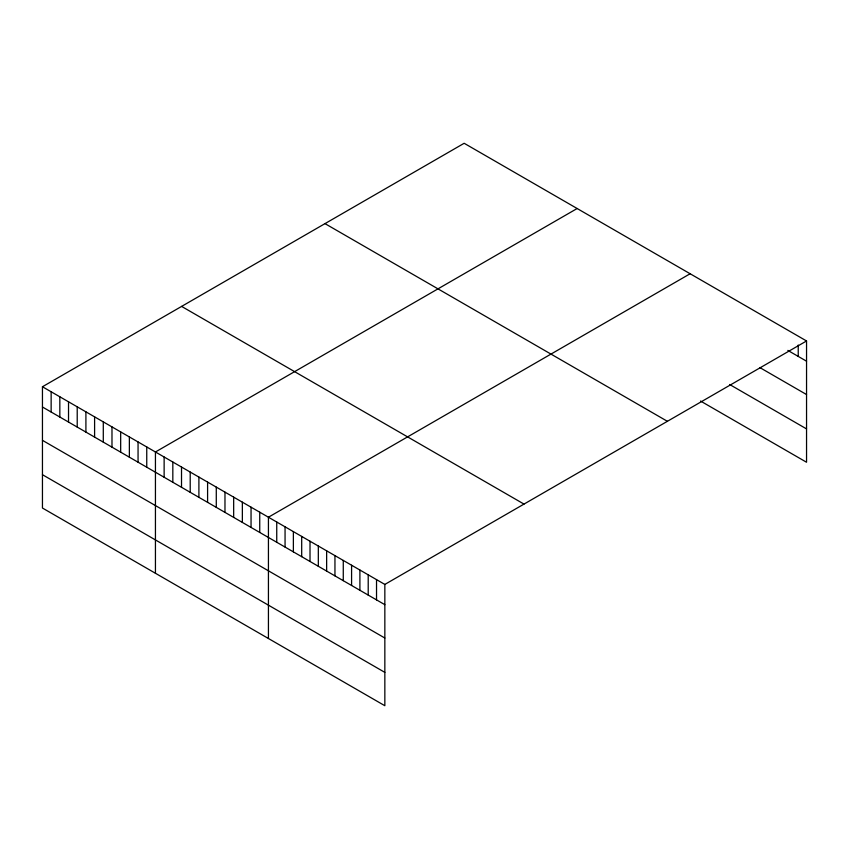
<?xml version="1.0" encoding="UTF-8"?>
<svg xmlns="http://www.w3.org/2000/svg" width="849" height="849" viewBox="0 0 849 849"><rect width="100%" height="100%" fill="white"/><g stroke="black" fill="none" stroke-linecap="round" stroke-linejoin="round"><path stroke-width="1.27" d="M42.45 386.751L384.841 584.43L384.841 705.721L42.45 508.031L42.45 386.751L464.159 143.279L806.55 340.969L806.55 462.249L700.531 401.036M577.15 208.514L155.441 451.986L155.441 573.266M690.131 273.749L268.433 517.221L268.433 638.501M384.841 584.43L806.55 340.969M787.84 350.404L806.55 361.207M759.781 367.543L806.55 394.552M729.631 384.491L806.55 428.904M324.997 223.627L667.388 421.306M181.612 306.404L524.003 504.094M42.45 407L384.841 604.679M42.45 440.334L384.841 638.024M42.45 474.697L384.841 672.376M798.23 345.023L798.23 356.41M376.531 579.634L376.531 599.872M368.211 574.837L368.211 595.075M359.902 570.029L359.902 590.267M351.582 565.232L351.582 585.47M343.272 560.425L343.272 580.674M334.952 555.628L334.952 575.866M326.642 550.831L326.642 571.069M318.322 546.024L318.322 566.272M310.012 541.227L310.012 561.465M301.692 536.43L301.692 556.668M293.372 531.623L293.372 551.871M285.062 526.826L285.062 547.064M276.742 522.018L276.742 542.267M259.741 512.202L259.741 532.45M251.049 507.182L251.049 527.431M242.358 502.173L242.358 522.411M233.666 497.153L233.666 517.391M224.974 492.133L224.974 512.371M216.283 487.114L216.283 507.352M207.591 482.094L207.591 502.343M198.899 477.074L198.899 497.323M190.208 472.065L190.208 492.303M181.516 467.046L181.516 487.284M172.825 462.026L172.825 482.264M164.133 457.006L164.133 477.244M146.75 446.967L146.75 467.215M138.058 441.947L138.058 462.196M129.366 436.938L129.366 457.176M120.675 431.918L120.675 452.156M111.983 426.898L111.983 447.136M103.291 421.879L103.291 442.117M94.6 416.859L94.6 437.108M85.908 411.839L85.908 432.088M77.217 406.83L77.217 427.068M68.525 401.81L68.525 422.049M59.833 396.791L59.833 417.029M51.142 391.771L51.142 412.009"/></g></svg>
